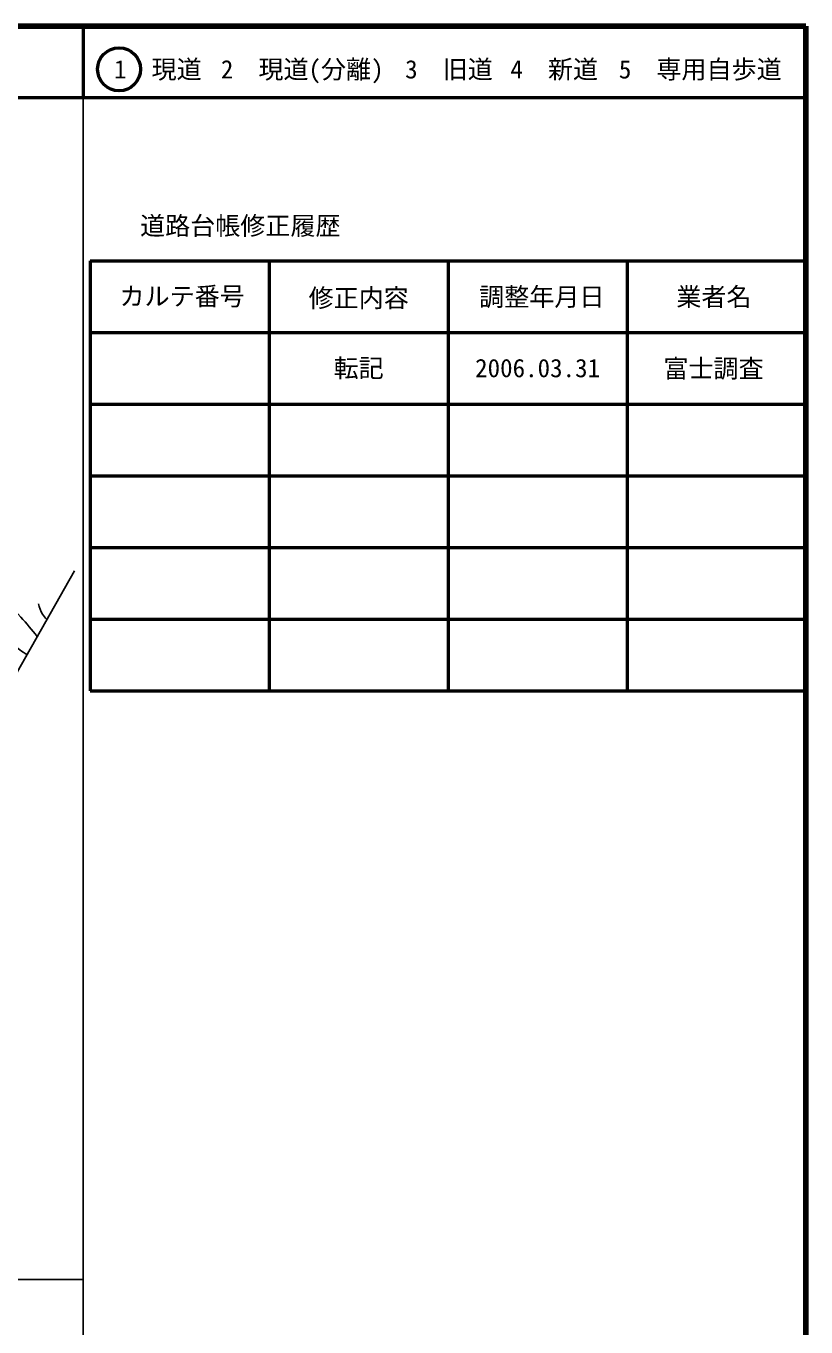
# Model space of a CAD drawing. Units: millimetres, scale not verified. Extents: x 40000 to 680000, y 20000 to 380000.
# Drawn here: x 571029 to 680000, y 198357 to 380000 of the extents above; entities that cross this region are included whole.
import ezdxf
from ezdxf.enums import TextEntityAlignment as Align

# ---------------------------------------------------------------- set-up
doc = ezdxf.new("R2010")
doc.units = ezdxf.units.MM
doc.header["$LTSCALE"] = 1000
for name, color, linetype, lineweight in [('M-BGD', 7, 'Continuous', 25), ('M-TTL', 2, 'Continuous', 140), ('M-TTL-BAND', 7, 'Continuous', 25), ('M-TTL-FRAM', 2, 'Continuous', 50), ('M-TTL-LINE', 7, 'Continuous', 50)]:
    doc.layers.add(name, color=color, linetype=linetype, lineweight=lineweight)
doc.layers.add('M-TTL-TXT', color=7, linetype='Continuous')
doc.styles.add('ＭＳ ゴシック', font='')
doc.styles.get('ＭＳ ゴシック').set_extended_font_data('MS Gothic')

msp = doc.modelspace()

# ---------------------------------------------------------------- linework, layer by layer
at = {"layer": 'M-BGD'}
msp.add_lwpolyline([(577807, 303926), (566948, 284838), (551954, 258883)], dxfattribs=at)
for points, knots in [([(557532, 304911), (558824, 304094), (560116, 303277), (561272, 302303), (563268, 300617), (564856, 298461), (566623, 296515), (567337, 295729), (568080, 294978), (568811, 294203), (569241, 293746), (569667, 293282), (570157, 292901), (570474, 292654), (570817, 292443), (571167, 292240)], [0, 0, 0, 0, 1, 1, 1, 2, 2, 2, 3, 3, 3, 4, 4, 4, 5, 5, 5, 5]), ([(566644, 301224), (567893, 299991), (569143, 298759), (570315, 297456), (571098, 296585), (571847, 295683), (572589, 294774)], [0, 0, 0, 0, 1, 1, 1, 2, 2, 2, 2]), ([(572754, 299345), (572912, 298836), (573070, 298328), (573335, 297886), (573499, 297613), (573703, 297365), (573927, 297131)], [0, 0, 0, 0, 1, 1, 1, 2, 2, 2, 2])]:
    msp.add_open_spline(points, degree=3, knots=knots, dxfattribs=at)
at = {"layer": 'M-TTL'}
for p, q in [((680000, 380000), (40000, 380000)), ((680000, 20000), (680000, 380000))]:
    msp.add_line(p, q, dxfattribs=at)
at = {"layer": 'M-TTL-BAND'}
for p, q in [((579000, 20000), (579000, 370000)), ((40000, 205000), (579000, 205000))]:
    msp.add_line(p, q, dxfattribs=at)
at = {"layer": 'M-TTL-FRAM'}
for p, q in [((580000, 347197), (580000, 287197)), ((580000, 347197), (680000, 347197)), ((580000, 287197), (680000, 287197))]:
    msp.add_line(p, q, dxfattribs=at)
at = {"layer": 'M-TTL-LINE'}
for p, q in [((579000, 380000), (579000, 370000)), ((40000, 370000), (680000, 370000)), ((605000, 347197), (605000, 287197)), ((630000, 347197), (630000, 287197)), ((655000, 347197), (655000, 287197)), ((580000, 337197), (680000, 337197)), ((580000, 327197), (680000, 327197)), ((580000, 317197), (680000, 317197)), ((580000, 307197), (680000, 307197)), ((580000, 297197), (680000, 297197))]:
    msp.add_line(p, q, dxfattribs=at)
msp.add_circle((584031, 373958), 3000, dxfattribs=at)

# ---------------------------------------------------------------- texts
at = {"layer": 'M-TTL-TXT', "style": 'ＭＳ ゴシック'}
for s, p in [('1\u3000現道', (589448, 373958)), ('2\u3000現道(分離)', (609619, 373958)), ('3\u3000旧道', (630121, 373958)), ('4\u3000新道', (644824, 373958)), ('5\u3000専用自歩道', (665228, 373958)), ('道路台帳修正履歴', (600968, 352113)), ('カルテ番号', (592839, 342277)), ('修正内容', (617509, 342023)), ('調整年月日', (643089, 342197)), ('業者名', (667134, 342197)), ('転記', (617500, 332245)), ('2006.03.31', (642500, 332245)), ('富士調査', (667077, 332189))]:
    msp.add_text(s, height=2566, dxfattribs=at).set_placement(p, align=Align.MIDDLE_CENTER)

doc.saveas('drawing.dxf')
